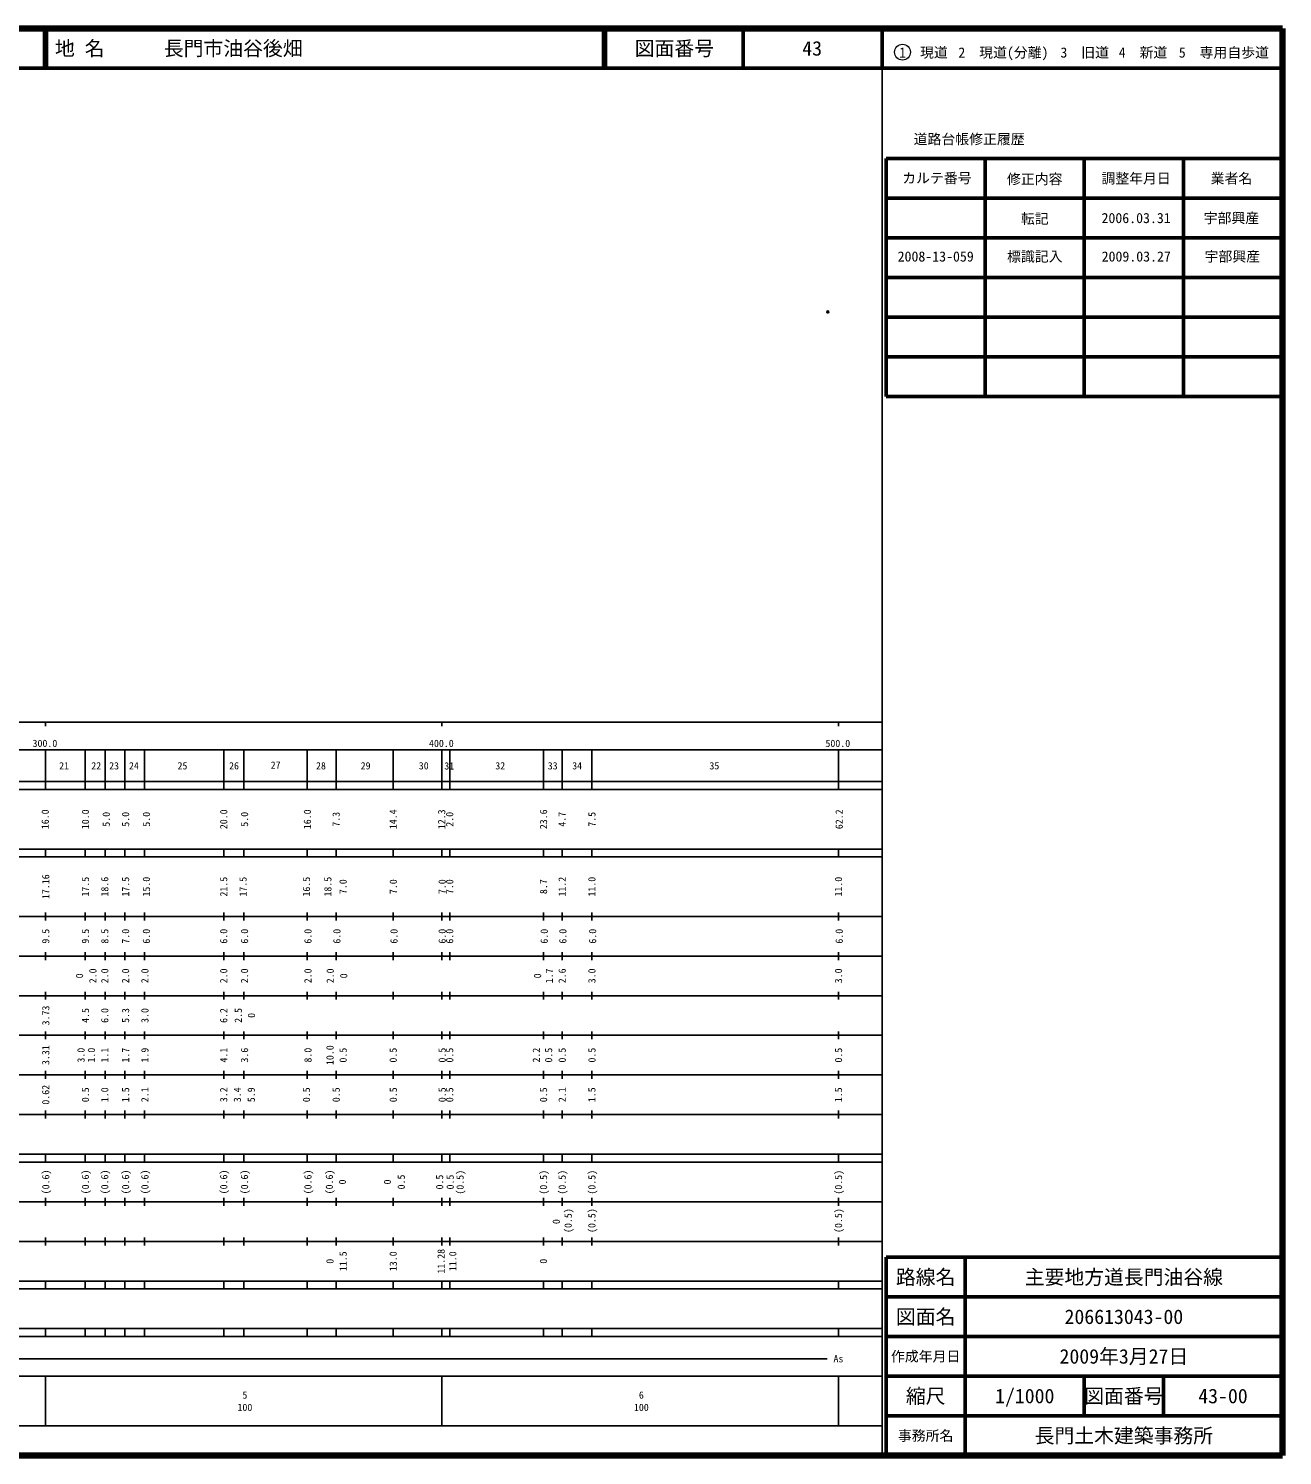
# Model space of a CAD drawing. Units: millimetres on the paper. Extents: x 40 to 680, y 20 to 380.
# Drawn here: x 363.7 to 680, y 20 to 380 of the extents above; entities that cross this region are included whole.
import ezdxf
from ezdxf.enums import TextEntityAlignment as Align

# ---------------------------------------------------------------- set-up
doc = ezdxf.new("R2010")
doc.units = ezdxf.units.MM
doc.header["$PDMODE"] = 32
doc.header["$PDSIZE"] = 0.5
doc.layers.add('M-OTRS', color=6, linetype='Continuous')
for name, color, linetype, lineweight in [('M-TTL', 2, 'Continuous', 140), ('M-TTL-BAND', 7, 'Continuous', 25), ('M-TTL-FRAM', 2, 'Continuous', 50), ('M-TTL-LINE', 7, 'Continuous', 50), ('M-TTL-TXT', 7, 'Continuous', 13)]:
    doc.layers.add(name, color=color, linetype=linetype, lineweight=lineweight)
doc.styles.add('ＭＳ ゴシック', font='')
doc.styles.get('ＭＳ ゴシック').set_extended_font_data('MS Gothic')

msp = doc.modelspace()

# ---------------------------------------------------------------- linework, layer by layer
at = {"layer": 'M-OTRS'}
msp.add_point((565.313, 308.489), dxfattribs=at)
at = {"layer": 'M-TTL'}
for p, q in [((680, 380), (40, 380)), ((680, 20), (680, 380)), ((40, 20), (680, 20))]:
    msp.add_line(p, q, dxfattribs=at)
at = {"layer": 'M-TTL-BAND'}
for p, q in [((579, 20), (579, 370)), ((40, 205), (579, 205)), ((368, 205), (368, 204)), ((468, 205), (468, 204)), ((568, 205), (568, 204)), ((68, 198), (579, 198)), ((368, 198), (368, 188)), ((378, 198), (378, 188)), ((383, 198), (383, 188)), ((388, 198), (388, 188)), ((393, 198), (393, 188)), ((413, 198), (413, 188)), ((418, 198), (418, 188)), ((434, 198), (434, 188)), ((441.3, 198), (441.3, 188)), ((455.7, 198), (455.7, 188)), ((468, 198), (468, 188)), ((470, 198), (470, 188)), ((493.6, 198), (493.6, 188)), ((498.3, 198), (498.3, 188)), ((505.8, 198), (505.8, 188)), ((568, 198), (568, 188)), ((40, 190), (579, 190)), ((40, 188), (579, 188)), ((40, 173), (579, 173)), ((368, 171), (368, 173)), ((378, 173), (378, 171)), ((383, 173), (383, 171)), ((388, 173), (388, 171)), ((393, 173), (393, 171)), ((413, 173), (413, 171)), ((418, 173), (418, 171)), ((434, 173), (434, 171)), ((441.3, 173), (441.3, 171)), ((455.7, 173), (455.7, 171)), ((468, 171), (468, 173)), ((470, 173), (470, 171)), ((493.6, 173), (493.6, 171)), ((498.3, 173), (498.3, 171)), ((505.8, 173), (505.8, 171)), ((568, 171), (568, 173)), ((40, 171), (579, 171)), ((40, 156), (579, 156)), ((368, 155), (368, 157)), ((378, 157), (378, 155)), ((383, 157), (383, 155)), ((388, 157), (388, 155)), ((393, 157), (393, 155)), ((413, 157), (413, 155)), ((418, 157), (418, 155)), ((434, 157), (434, 155)), ((441.3, 157), (441.3, 155)), ((455.7, 157), (455.7, 155)), ((468, 155), (468, 157)), ((470, 157), (470, 155)), ((493.6, 157), (493.6, 155)), ((498.3, 157), (498.3, 155)), ((505.8, 157), (505.8, 155)), ((568, 155), (568, 157)), ((46, 146), (579, 146)), ((368, 145), (368, 147)), ((378, 147), (378, 145)), ((383, 147), (383, 145)), ((388, 147), (388, 145)), ((393, 147), (393, 145)), ((413, 147), (413, 145)), ((418, 147), (418, 145)), ((434, 147), (434, 145)), ((441.3, 147), (441.3, 145)), ((455.7, 147), (455.7, 145)), ((468, 145), (468, 147)), ((470, 147), (470, 145)), ((493.6, 147), (493.6, 145)), ((498.3, 147), (498.3, 145)), ((505.8, 147), (505.8, 145)), ((568, 145), (568, 147)), ((368, 135), (368, 137)), ((378, 137), (378, 135)), ((383, 137), (383, 135)), ((388, 137), (388, 135)), ((393, 137), (393, 135)), ((413, 137), (413, 135)), ((418, 137), (418, 135)), ((434, 137), (434, 135)), ((441.3, 137), (441.3, 135)), ((455.7, 137), (455.7, 135)), ((468, 135), (468, 137)), ((470, 137), (470, 135)), ((493.6, 137), (493.6, 135)), ((498.3, 137), (498.3, 135)), ((505.8, 137), (505.8, 135)), ((568, 135), (568, 137)), ((52, 136), (579, 136)), ((46, 126), (579, 126)), ((368, 125), (368, 127)), ((378, 127), (378, 125)), ((383, 127), (383, 125)), ((388, 127), (388, 125)), ((393, 127), (393, 125)), ((413, 127), (413, 125)), ((418, 127), (418, 125)), ((434, 127), (434, 125)), ((441.3, 127), (441.3, 125)), ((455.7, 127), (455.7, 125)), ((468, 125), (468, 127)), ((470, 127), (470, 125)), ((493.6, 127), (493.6, 125)), ((498.3, 127), (498.3, 125)), ((505.8, 127), (505.8, 125)), ((568, 125), (568, 127)), ((52, 116), (579, 116)), ((368, 115), (368, 117)), ((378, 117), (378, 115)), ((383, 117), (383, 115)), ((388, 117), (388, 115)), ((393, 117), (393, 115)), ((413, 117), (413, 115)), ((418, 117), (418, 115)), ((434, 117), (434, 115)), ((441.3, 117), (441.3, 115)), ((455.7, 117), (455.7, 115)), ((468, 115), (468, 117)), ((470, 117), (470, 115)), ((493.6, 117), (493.6, 115)), ((498.3, 117), (498.3, 115)), ((505.8, 117), (505.8, 115)), ((568, 115), (568, 117)), ((46, 106), (579, 106)), ((368, 105), (368, 107)), ((378, 107), (378, 105)), ((383, 107), (383, 105)), ((388, 107), (388, 105)), ((393, 107), (393, 105)), ((413, 107), (413, 105)), ((418, 107), (418, 105)), ((434, 107), (434, 105)), ((441.3, 107), (441.3, 105)), ((455.7, 107), (455.7, 105)), ((468, 105), (468, 107)), ((470, 107), (470, 105)), ((493.6, 107), (493.6, 105)), ((498.3, 107), (498.3, 105)), ((505.8, 107), (505.8, 105)), ((568, 105), (568, 107)), ((40, 96), (579, 96)), ((40, 94), (579, 94)), ((368, 94), (368, 96)), ((378, 96), (378, 94)), ((383, 96), (383, 94)), ((388, 96), (388, 94)), ((393, 96), (393, 94)), ((413, 96), (413, 94)), ((418, 96), (418, 94)), ((434, 96), (434, 94)), ((441.3, 96), (441.3, 94)), ((455.7, 96), (455.7, 94)), ((468, 94), (468, 96)), ((470, 96), (470, 94)), ((493.6, 96), (493.6, 94)), ((498.3, 96), (498.3, 94)), ((505.8, 96), (505.8, 94)), ((568, 94), (568, 96)), ((49, 84), (579, 84)), ((368, 83), (368, 85)), ((378, 85), (378, 83)), ((383, 85), (383, 83)), ((388, 85), (388, 83)), ((393, 85), (393, 83)), ((413, 85), (413, 83)), ((418, 85), (418, 83)), ((434, 85), (434, 83)), ((441.3, 85), (441.3, 83)), ((455.7, 85), (455.7, 83)), ((468, 83), (468, 85)), ((470, 85), (470, 83)), ((493.6, 85), (493.6, 83)), ((498.3, 85), (498.3, 83)), ((505.8, 85), (505.8, 83)), ((568, 83), (568, 85)), ((40, 74), (579, 74)), ((368, 73), (368, 75)), ((378, 75), (378, 73)), ((383, 75), (383, 73)), ((388, 75), (388, 73)), ((393, 75), (393, 73)), ((413, 75), (413, 73)), ((418, 75), (418, 73)), ((434, 75), (434, 73)), ((441.3, 75), (441.3, 73)), ((455.7, 75), (455.7, 73)), ((468, 73), (468, 75)), ((470, 75), (470, 73)), ((493.6, 75), (493.6, 73)), ((498.3, 75), (498.3, 73)), ((505.8, 75), (505.8, 73)), ((568, 73), (568, 75)), ((40, 64), (579, 64)), ((40, 62), (579, 62)), ((368, 62), (368, 64)), ((378, 64), (378, 62)), ((383, 64), (383, 62)), ((388, 64), (388, 62)), ((393, 64), (393, 62)), ((413, 64), (413, 62)), ((418, 64), (418, 62)), ((434, 64), (434, 62)), ((441.3, 64), (441.3, 62)), ((455.7, 64), (455.7, 62)), ((468, 62), (468, 64)), ((470, 64), (470, 62)), ((493.6, 64), (493.6, 62)), ((498.3, 64), (498.3, 62)), ((505.8, 64), (505.8, 62)), ((568, 62), (568, 64)), ((40, 52), (579, 52)), ((368, 50), (368, 52)), ((378, 52), (378, 50)), ((383, 52), (383, 50)), ((388, 52), (388, 50)), ((393, 52), (393, 50)), ((413, 52), (413, 50)), ((418, 52), (418, 50)), ((434, 52), (434, 50)), ((441.3, 52), (441.3, 50)), ((455.7, 52), (455.7, 50)), ((468, 50), (468, 52)), ((470, 52), (470, 50)), ((493.6, 52), (493.6, 50)), ((498.3, 52), (498.3, 50)), ((505.8, 52), (505.8, 50)), ((568, 50), (568, 52)), ((40, 50), (579, 50)), ((70.96, 44.406), (565.117, 44.406)), ((40, 40), (579, 40)), ((368, 40), (368, 27.5)), ((468, 40), (468, 27.5)), ((568, 40), (568, 27.5)), ((68, 27.5), (579, 27.5))]:
    msp.add_line(p, q, dxfattribs=at)
at = {"layer": 'M-TTL-FRAM'}
for p, q in [((580, 347.197), (580, 287.197)), ((580, 347.197), (680, 347.197)), ((580, 287.197), (680, 287.197)), ((680, 70), (580, 70)), ((580, 70), (580, 20))]:
    msp.add_line(p, q, dxfattribs=at)
at = {"layer": 'M-TTL-LINE'}
for p, q in [((367.75, 380), (367.75, 370)), ((368.25, 380), (368.25, 370)), ((508.747, 380), (508.747, 370)), ((509.247, 380), (509.247, 370)), ((543.997, 380), (543.997, 370)), ((579, 380), (579, 370)), ((40, 370), (680, 370)), ((605, 347.197), (605, 287.197)), ((630, 347.197), (630, 287.197)), ((655, 347.197), (655, 287.197)), ((580, 337.197), (680, 337.197)), ((580, 327.197), (680, 327.197)), ((580, 317.197), (680, 317.197)), ((580, 307.197), (680, 307.197)), ((580, 297.197), (680, 297.197)), ((600, 70), (600, 20)), ((680, 60), (580, 60)), ((680, 50), (580, 50)), ((680, 40), (580, 40)), ((630, 40), (630, 30)), ((650, 40), (650, 30)), ((680, 30), (580, 30))]:
    msp.add_line(p, q, dxfattribs=at)
at = {"layer": 'M-TTL-TXT'}
msp.add_circle((584.147, 374.034), 2, dxfattribs=at)

# ---------------------------------------------------------------- texts
at = {"layer": 'M-TTL-BAND', "style": 'ＭＳ ゴシック'}
for s, p in [('300.0', (367.844, 198.195)), ('400.0', (467.844, 198.195)), ('500.0', (567.844, 198.195))]:
    msp.add_text(s, height=1.833, dxfattribs=at).set_placement(p, align=Align.BOTTOM_CENTER)
for s, p in [('21', (372.677, 194)), ('22', (380.788, 194)), ('23', (385.288, 194)), ('24', (390.288, 194)), ('25', (402.539, 194)), ('26', (415.539, 194)), ('27', (426.039, 194.164)), ('28', (437.473, 194)), ('29', (448.737, 194)), ('30', (463.398, 194)), ('31', (469.829, 193.968)), ('32', (482.696, 194)), ('33', (495.927, 194)), ('34', (502.097, 194)), ('35', (536.707, 194)), ('As', (568, 44.406)), ('5', (418.288, 35.238)), ('6', (518.288, 35.238)), ('100', (418.288, 32.131)), ('100', (518.288, 32.131))]:
    msp.add_text(s, height=1.833, dxfattribs=at).set_placement(p, align=Align.MIDDLE_CENTER)
for s, p in [('16.0', (367.909, 180.5)), ('10.0', (378.051, 180.5)), ('5.0', (383.301, 180.5)), ('5.0', (388.176, 180.5)), ('5.0', (393.426, 180.5)), ('20.0', (412.927, 180.5)), ('5.0', (418.177, 180.5)), ('16.0', (434.031, 180.5)), ('7.3', (441.277, 180.5)), ('14.4', (455.675, 180.5)), ('12.3', (467.909, 180.5)), ('2.0', (469.929, 180.5)), ('23.6', (493.6, 180.5)), ('4.7', (498.269, 180.5)), ('7.5', (505.805, 180.5)), ('62.2', (568.183, 180.5)), ('17.16', (368.032, 163.5)), ('17.5', (378.051, 163.5)), ('18.6', (382.926, 163.5)), ('17.5', (388.176, 163.5)), ('15.0', (393.426, 163.5)), ('21.5', (412.927, 163.5)), ('17.5', (417.802, 163.5)), ('16.5', (433.803, 163.5)), ('18.5', (439.198, 163.5)), ('11.2', (498.301, 163.5)), ('11.0', (505.801, 163.5)), ('11.0', (568.001, 163.5)), ('7.0', (443.03, 163.5)), ('7.0', (455.701, 163.5)), ('7.0', (468.032, 163.5)), ('7.0', (469.929, 163.5)), ('8.7', (493.601, 163.5)), ('9.5', (368.032, 151)), ('9.5', (378.051, 151)), ('8.5', (382.926, 151)), ('7.0', (388.176, 151)), ('6.0', (393.426, 151)), ('6.0', (412.927, 151)), ('6.0', (418.177, 151)), ('6.0', (434.178, 151)), ('6.0', (441.478, 151)), ('6.0', (455.878, 151)), ('6.0', (468.032, 151)), ('6.0', (469.929, 151)), ('6.0', (493.778, 151)), ('6.0', (498.478, 151)), ('6.0', (505.978, 151)), ('6.0', (568.178, 151)), ('0', (376.551, 141)), ('2.0', (379.926, 141)), ('2.0', (382.926, 141)), ('2.0', (388.176, 141)), ('2.0', (393.051, 141)), ('2.0', (412.927, 141)), ('2.0', (418.177, 141)), ('2.0', (434.178, 141)), ('2.0', (439.797, 141)), ('0', (443.203, 141)), ('0', (492.097, 141)), ('1.7', (495.062, 141)), ('2.6', (498.303, 141)), ('3.0', (505.803, 141)), ('3.0', (568.003, 141)), ('3.73', (368.051, 131)), ('4.5', (378.051, 131)), ('6.0', (382.926, 131)), ('5.3', (388.176, 131)), ('3.0', (393.051, 131)), ('6.2', (412.927, 131)), ('2.5', (416.604, 131.019)), ('0', (419.931, 131.019)), ('3.31', (368.032, 121)), ('3.0', (376.926, 121)), ('1.0', (379.551, 121)), ('1.1', (382.926, 121)), ('1.7', (388.176, 121)), ('1.9', (393.051, 121)), ('4.1', (412.927, 121)), ('3.6', (418.177, 121)), ('8.0', (434.178, 121)), ('10.0', (439.729, 121)), ('0.5', (443.05, 121)), ('0.5', (455.679, 121)), ('0.5', (468.032, 121)), ('0.5', (469.929, 121)), ('2.2', (491.786, 121)), ('0.5', (494.881, 121)), ('0.5', (498.311, 121)), ('0.5', (505.811, 121)), ('0.5', (568.011, 121)), ('0.62', (368.032, 111)), ('0.5', (378.051, 111)), ('1.0', (382.926, 111)), ('1.5', (388.176, 111)), ('2.1', (393.051, 111)), ('3.2', (412.927, 111)), ('3.4', (416.361, 111)), ('5.9', (419.882, 111)), ('0.5', (433.803, 111)), ('0.5', (441.299, 111)), ('0.5', (455.699, 111)), ('0.5', (468.032, 111)), ('0.5', (469.929, 111)), ('0.5', (493.599, 111)), ('2.1', (498.299, 111)), ('1.5', (505.799, 111)), ('1.5', (567.999, 111)), ('(0.6)', (368.051, 89)), ('(0.6)', (378.051, 89)), ('(0.6)', (382.926, 89)), ('(0.6)', (388.176, 89)), ('(0.6)', (393.051, 89)), ('(0.6)', (412.927, 89)), ('(0.6)', (418.177, 89)), ('(0.6)', (434.178, 89)), ('(0.6)', (439.573, 89)), ('0.5', (457.713, 89)), ('0.5', (467.389, 88.984)), ('0.5', (470.047, 88.984)), ('(0.5)', (472.554, 88.927)), ('(0.5)', (493.6, 88.927)), ('(0.5)', (498.3, 88.927)), ('(0.5)', (505.8, 88.927)), ('(0.5)', (568, 88.927)), ('0', (442.866, 89)), ('0', (454.221, 89)), ('0', (496.821, 79)), ('(0.5)', (499.819, 79.251)), ('(0.5)', (505.8, 79.251)), ('(0.5)', (568, 79.251)), ('0', (439.729, 69)), ('11.5', (443.05, 69)), ('13.0', (455.685, 69)), ('11.28', (467.751, 69)), ('11.0', (470.708, 69)), ('0', (493.585, 69))]:
    msp.add_text(s, height=1.833, rotation=90, dxfattribs=at).set_placement(p, align=Align.MIDDLE_CENTER)
at = {"layer": 'M-TTL-TXT', "style": 'ＭＳ ゴシック'}
msp.add_text('地 名      長門市油谷後畑', height=3.666, dxfattribs=at).set_placement((370.38, 375), align=Align.MIDDLE_LEFT)
for s, height, p in [('図面番号', 3.666, (526.622, 375)), ('43', 3.666, (561.372, 375)), ('1\u3000現道', 2.566, (589.448, 373.958)), ('2\u3000現道(分離)', 2.566, (609.619, 373.958)), ('3\u3000旧道', 2.566, (630.121, 373.958)), ('4\u3000新道', 2.566, (644.824, 373.958)), ('5\u3000専用自歩道', 2.566, (665.228, 373.958)), ('道路台帳修正履歴', 2.566, (600.968, 352.113)), ('カルテ番号', 2.566, (592.839, 342.277)), ('修正内容', 2.566, (617.509, 342.023)), ('調整年月日', 2.566, (643.089, 342.197)), ('業者名', 2.566, (667.134, 342.197)), ('転記', 2.566, (617.509, 332.023)), ('2006.03.31', 2.566, (643.089, 332.197)), ('宇部興産', 2.566, (667.134, 332.197)), ('路線名', 3.666, (590, 65)), ('主要地方道長門油谷線', 3.666, (640, 65)), ('図面名', 3.666, (590, 55)), ('206613043-00', 3.666, (640, 55)), ('2009年3月27日', 3.666, (640, 45)), ('作成年月日', 2.566, (590, 45)), ('縮尺', 3.666, (590, 35)), ('1/1000', 3.666, (615, 35)), ('図面番号', 3.666, (640, 35)), ('43-00', 3.666, (665, 35)), ('事務所名', 2.566, (590, 25)), ('長門土木建築事務所', 3.666, (640, 25))]:
    msp.add_text(s, height=height, dxfattribs=at).set_placement(p, align=Align.MIDDLE_CENTER)
for s, p in [('標識記入', (617.533, 320.442)), ('2008-13-059', (592.533, 320.442))]:
    msp.add_text(s, height=2.566, dxfattribs=at).set_placement(p, align=Align.BOTTOM_CENTER)
for s, p in [('宇部興産', (660.346, 320.442)), ('2009.03.27', (634.39, 320.442))]:
    msp.add_text(s, height=2.566, dxfattribs=at).set_placement(p, align=Align.BOTTOM_LEFT)

doc.saveas('drawing.dxf')
